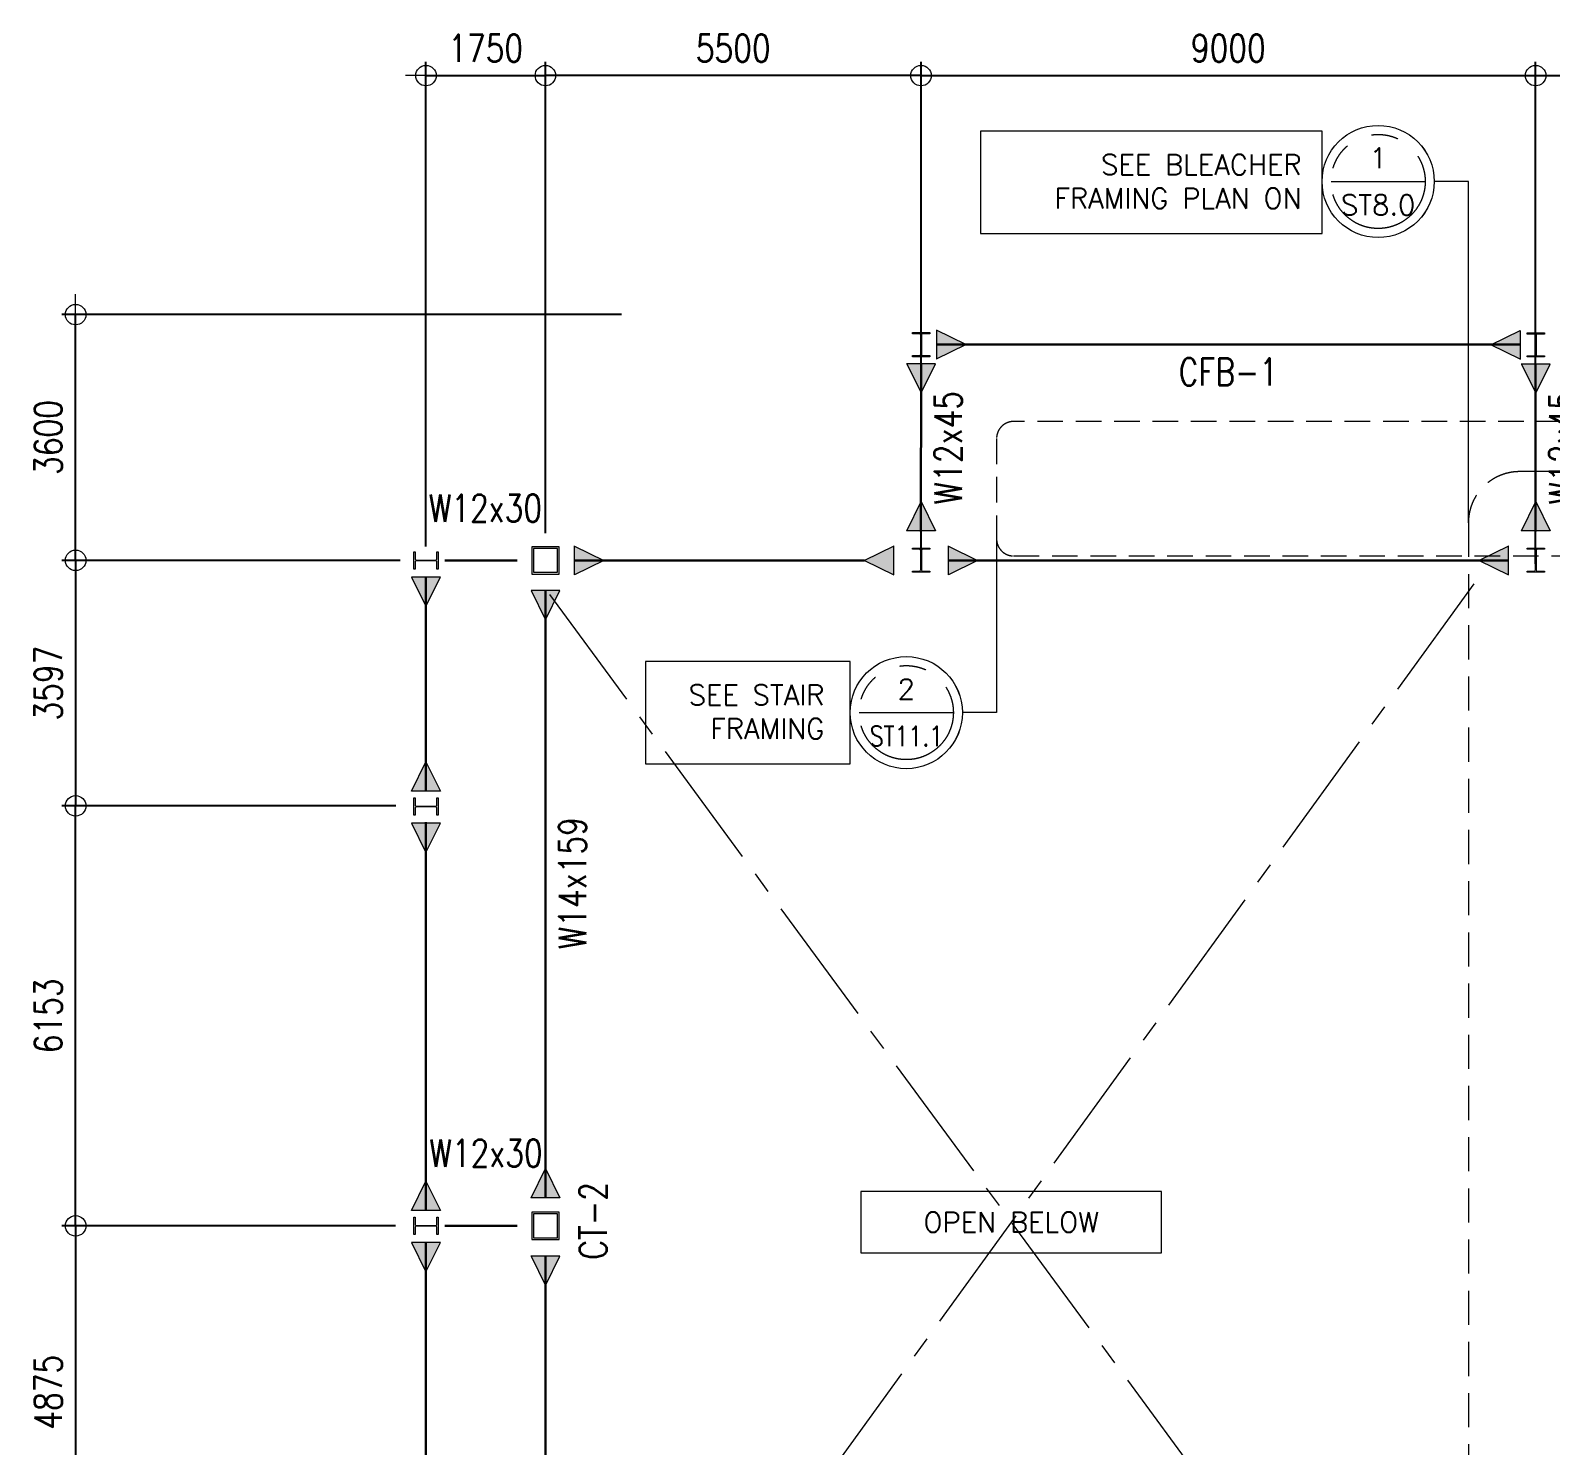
# Model space of a CAD drawing. Header units: millimetres. Extents: x 713683 to 908490, y -16030 to 119854.
# Drawn here: x 743599 to 765859, y 60007 to 80740 of the extents above; entities that cross this region are included whole.
import ezdxf
from ezdxf.enums import TextEntityAlignment as Align

# ---------------------------------------------------------------- set-up
doc = ezdxf.new("R2010")
doc.units = ezdxf.units.MM
doc.header["$MEASUREMENT"] = 0
for name, pattern in [('CENTER2', [28.575, 19.05, -3.175, 3.175, -3.175]), ('DASHED', [0.75, 0.5, -0.25]), ('PHANTOM2', [1.25, 0.625, -0.125, 0.125, -0.125, 0.125, -0.125])]:
    doc.linetypes.add(name, pattern=pattern)
doc.layers.get('0').update_dxf_attribs({"lineweight": 0})
for name, color, linetype, lineweight in [('COLUMN', 4, 'Continuous', 20), ('OUTLINE', 252, 'CENTER2', 9), ('S-ANNO-DIMS', 252, 'Continuous', 5), ('S-ANNO-NPLT', 7, 'Continuous', 15), ('S-Anno-Symb', 143, 'PHANTOM2', 15), ('S-Anno-Text', 52, 'Continuous', 20), ('S-BEAM', 5, 'Continuous', 30), ('S-BRACING', 1, 'Continuous', 9), ('S-COLS', 2, 'Continuous', 20), ('S-CONN', 1, 'Continuous', 9), ('SPOT DET.', 1, 'Continuous', 20), ('TEXT', 2, 'Continuous', 20)]:
    doc.layers.add(name, color=color, linetype=linetype, lineweight=lineweight)
doc.styles.add('ROMANSX', font='ROMANS.shx', dxfattribs={"height": 0.09375})
doc.styles.add('SIMPLEX', font='SIMPLEX.shx', dxfattribs={"width": 0.8, "height": 400})
doc.dimstyles.new('DIM_200', dxfattribs={"dimtxt": 400, "dimasz": 2, "dimexe": 200, "dimexo": 200, "dimgap": 200, "dimtad": 1, "dimdec": 0, "dimrnd": 1, "dimzin": 1, "dimdsep": 46, "dimtxsty": 'SIMPLEX', "dimblk1": 'ESCADIM_ARW', "dimblk2": 'ESCADIM_ARW', "dimsah": 1, "dimcen": 50, "dimclrd": 251, "dimclre": 251, "dimclrt": 52, "dimazin": 0, "dimtfac": 1, "dimtdec": 0, "dimtofl": 0, "dimtmove": 0, "dimatfit": 3, "dimldrblk": 'ESCADIM_ARW', "dimfxl": 1, "dimtolj": 1, "dimtzin": 0, "dimarcsym": 0})

# ---------------------------------------------------------------- blocks, each defined once
blk = doc.blocks.new('2F COLUMN LAYOUT')
at = {"layer": 'COLUMN', "ltscale": 0.05, "elevation": 0}
for points in [[(17000, 75325), (16873, 75325), (16873, 75342), (16975, 75342, 0.414214), (16995, 75362), (16995, 75642, 0.414214), (16975, 75662), (16873, 75662), (16873, 75678), (17127, 75678), (17127, 75662), (17025, 75662, 0.414214), (17005, 75642), (17005, 75362, 0.414214), (17025, 75342), (17127, 75342), (17127, 75325), (17000, 75325)], [(26000, 75325), (25873, 75325), (25873, 75342), (25975, 75342, 0.414214), (25995, 75362), (25995, 75642, 0.414214), (25975, 75662), (25873, 75662), (25873, 75678), (26127, 75678), (26127, 75662), (26025, 75662, 0.414214), (26005, 75642), (26005, 75362, 0.414214), (26025, 75342), (26127, 75342), (26127, 75325), (26000, 75325)]]:
    blk.add_lwpolyline(points, format="xyb", dxfattribs=at)
at = {"layer": 'S-COLS', "ltscale": 0.5, "elevation": 0}
for points in [[(11300, 75300), (11700, 75300), (11700, 75700), (11300, 75700)], [(11325, 75325), (11675, 75325), (11675, 75675), (11325, 75675)], [(11300, 65550), (11700, 65550), (11700, 65950), (11300, 65950)], [(11325, 65575), (11675, 65575), (11675, 65925), (11325, 65925)]]:
    blk.add_lwpolyline(points, close=True, dxfattribs=at)
blk = doc.blocks.new('2F FRAMING LAYOUT')
at = {"layer": 'S-CONN'}
for points in [[(426, 67290), (855, 67500), (426, 67710)], [(5100, 67290), (4671, 67500), (5100, 67710)], [(5900, 67290), (6329, 67500), (5900, 67710)], [(211, 67058), (0, 66629), (-210, 67058)], [(210, 58163), (0, 58592), (-211, 58163)], [(210, 57307), (0, 56878), (-211, 57307)]]:
    blk.add_hatch(color=256, dxfattribs=at).paths.add_polyline_path(points)
at = {"layer": 'S-BEAM'}
for p, q in [((4671, 67500, 0), (426, 67500, 0)), ((5900, 67500, 0), (14100, 67500, 0)), ((-1, 58163, 0), (0, 67058, 0)), ((-1, 57307, 0), (0, 48267, 0))]:
    blk.add_line(p, q, dxfattribs=at)
at = {"layer": 'S-CONN', "color": 1, "elevation": 0}
for points in [[(426, 67710), (855, 67500), (426, 67290), (426, 67711)], [(5100, 67710), (4671, 67500), (5100, 67290), (5100, 67711)], [(5900, 67710), (6329, 67500), (5900, 67290), (5900, 67711)], [(-210, 67058), (0, 66629), (211, 67058), (-211, 67058)], [(-211, 58163), (0, 58592), (210, 58163), (-212, 58163)], [(-211, 57307), (0, 56878), (210, 57307), (-212, 57307)]]:
    blk.add_lwpolyline(points, dxfattribs=at)
blk = doc.blocks.new('Bubble')
at = {"layer": 'S-ANNO-NPLT'}
blk.add_circle((0, 0), 0.2608, dxfattribs=at)
at = {"layer": 'S-Anno-Symb', "color": 0}
blk.add_line((-0.2188, 0), (0.2188, 0), dxfattribs=at)
blk.add_circle((0, 0), 0.2187, dxfattribs=at)
at = {"layer": 'S-Anno-Symb', "style": 'ROMANSX'}
for tag, p in [('1', (0, 0.1094)), ('S1', (0, -0.1094))]:
    blk.add_attdef(tag, text='', height=0.0937, dxfattribs=at).set_placement(p, align=Align.MIDDLE_CENTER)
at = {"layer": 'S-Anno-Symb', "style": 'ROMANSX', "width": 1.018385, "flags": 8}
blk.add_attdef('LONG', text='', height=0.0937, dxfattribs=at).set_placement((-0.1796, -0.1249), (0.1796, -0.1249), align=Align.FIT)
blk = doc.blocks.new('ESCADIM_ARW')
at = {"color": 7}
blk.add_line((-150, 0), (150, 0), dxfattribs=at)
blk.add_circle((0, 0), 75, dxfattribs=at)
blk = doc.blocks.new('*D39')
at = {"color": 251, "lineweight": -2, "ltscale": 0.5, "transparency": 16777216}
for p, q in [((756640, 72924), (756640, 80278)), ((765640, 72924), (765640, 80278)), ((756642, 80078), (765638, 80078))]:
    blk.add_line(p, q, dxfattribs=at)
at = {"layer": 'Defpoints', "color": 0, "ltscale": 0.5, "transparency": 16777216}
for p in [(765640, 80078), (756640, 72724, 0), (765640, 72724, 0)]:
    blk.add_point(p, dxfattribs=at)
at = {"color": 251, "lineweight": -2, "ltscale": 0.5, "transparency": 16777216, "xscale": 2, "yscale": 2, "zscale": 2, "rotation": 180}
blk.add_blockref('ESCADIM_ARW', (756640, 80078), dxfattribs=at)
at = {"color": 251, "lineweight": -2, "ltscale": 0.5, "transparency": 16777216, "xscale": 2, "yscale": 2, "zscale": 2}
blk.add_blockref('ESCADIM_ARW', (765640, 80078), dxfattribs=at)
at = {"color": 52, "ltscale": 0.5, "transparency": 16777216, "insert": (761140, 80478), "char_height": 400, "attachment_point": 5, "style": 'SIMPLEX'}
blk.add_mtext('\\A1;{\\W0.8;9000}', dxfattribs=at)
blk = doc.blocks.new('*D40')
at = {"layer": 'Defpoints', "color": 0, "ltscale": 0.05, "transparency": 16777216}
for p in [(751140, 80078), (751140, 73176, 0), (756640, 72724, 0)]:
    blk.add_point(p, dxfattribs=at)
at = {"layer": 'S-ANNO-DIMS', "color": 251, "lineweight": -2, "ltscale": 0.05, "transparency": 16777216}
for p, q in [((751140, 73376), (751140, 80278)), ((756640, 72924), (756640, 80278)), ((756638, 80078), (751142, 80078))]:
    blk.add_line(p, q, dxfattribs=at)
at = {"layer": 'S-ANNO-DIMS', "color": 251, "lineweight": -2, "ltscale": 0.05, "transparency": 16777216, "xscale": 2, "yscale": 2, "zscale": 2, "rotation": 180}
blk.add_blockref('ESCADIM_ARW', (751140, 80078), dxfattribs=at)
at = {"layer": 'S-ANNO-DIMS', "color": 251, "lineweight": -2, "ltscale": 0.05, "transparency": 16777216, "xscale": 2, "yscale": 2, "zscale": 2}
blk.add_blockref('ESCADIM_ARW', (756640, 80078), dxfattribs=at)
at = {"layer": 'S-ANNO-DIMS', "color": 52, "ltscale": 0.05, "transparency": 16777216, "insert": (753890, 80478), "char_height": 400, "attachment_point": 5, "style": 'SIMPLEX'}
blk.add_mtext('\\A1;{\\W0.8;5500}', dxfattribs=at)
blk = doc.blocks.new('*D41')
at = {"layer": 'Defpoints', "color": 0, "ltscale": 0.05, "transparency": 16777216}
for p in [(751140, 80078), (751140, 73176, 0), (749391, 72981, 0)]:
    blk.add_point(p, dxfattribs=at)
at = {"layer": 'S-ANNO-DIMS', "color": 251, "lineweight": -2, "ltscale": 0.05, "transparency": 16777216}
for p, q in [((749391, 73181), (749391, 80278)), ((751140, 73376), (751140, 80278)), ((749393, 80078), (751138, 80078))]:
    blk.add_line(p, q, dxfattribs=at)
at = {"layer": 'S-ANNO-DIMS', "color": 251, "lineweight": -2, "ltscale": 0.05, "transparency": 16777216, "xscale": 2, "yscale": 2, "zscale": 2, "rotation": 180}
blk.add_blockref('ESCADIM_ARW', (749391, 80078), dxfattribs=at)
at = {"layer": 'S-ANNO-DIMS', "color": 251, "lineweight": -2, "ltscale": 0.05, "transparency": 16777216, "xscale": 2, "yscale": 2, "zscale": 2}
blk.add_blockref('ESCADIM_ARW', (751140, 80078), dxfattribs=at)
at = {"layer": 'S-ANNO-DIMS', "color": 52, "ltscale": 0.05, "transparency": 16777216, "insert": (750265, 80478), "char_height": 400, "attachment_point": 5, "style": 'SIMPLEX'}
blk.add_mtext('\\A1;{\\W0.8;1750}', dxfattribs=at)
blk = doc.blocks.new('*D42')
at = {"color": 251, "lineweight": -2, "ltscale": 0.5, "transparency": 16777216}
for p, q in [((765640, 76801), (765640, 80278)), ((774640, 76952), (774640, 80278)), ((765642, 80078), (774638, 80078))]:
    blk.add_line(p, q, dxfattribs=at)
at = {"layer": 'Defpoints', "color": 0, "ltscale": 0.5, "transparency": 16777216}
for p in [(774640, 80078), (765640, 76601), (774640, 76752, 0)]:
    blk.add_point(p, dxfattribs=at)
at = {"color": 251, "lineweight": -2, "ltscale": 0.5, "transparency": 16777216, "xscale": 2, "yscale": 2, "zscale": 2, "rotation": 180}
blk.add_blockref('ESCADIM_ARW', (765640, 80078), dxfattribs=at)
at = {"color": 251, "lineweight": -2, "ltscale": 0.5, "transparency": 16777216, "xscale": 2, "yscale": 2, "zscale": 2}
blk.add_blockref('ESCADIM_ARW', (774640, 80078), dxfattribs=at)
at = {"color": 52, "ltscale": 0.5, "transparency": 16777216, "insert": (770140, 80478), "char_height": 400, "attachment_point": 5, "style": 'SIMPLEX'}
blk.add_mtext('\\A1;{\\W0.8;9000}', dxfattribs=at)
blk = doc.blocks.new('*D47')
at = {"layer": 'Defpoints', "color": 0, "ltscale": 0.05, "transparency": 16777216}
for p in [(749146, 63226, 0), (744261, 58351), (749148, 58351, 0)]:
    blk.add_point(p, dxfattribs=at)
at = {"layer": 'S-ANNO-DIMS', "color": 251, "lineweight": -2, "ltscale": 0.05, "transparency": 16777216}
for p, q in [((748946, 63226), (744061, 63226)), ((744261, 63224), (744261, 58353)), ((748948, 58351), (744061, 58351))]:
    blk.add_line(p, q, dxfattribs=at)
at = {"layer": 'S-ANNO-DIMS', "color": 251, "lineweight": -2, "ltscale": 0.05, "transparency": 16777216, "xscale": 2, "yscale": 2, "zscale": 2}
for p, rotation in [((744261, 63226), 90), ((744261, 58351), 270)]:
    blk.add_blockref('ESCADIM_ARW', p, dxfattribs=dict(at, rotation=rotation))
at = {"layer": 'S-ANNO-DIMS', "color": 52, "ltscale": 0.05, "transparency": 16777216, "insert": (743861, 60789), "char_height": 400, "attachment_point": 5, "rotation": 90, "style": 'SIMPLEX'}
blk.add_mtext('\\A1;{\\W0.8;4875}', dxfattribs=at)
blk = doc.blocks.new('*D48')
at = {"layer": 'Defpoints', "color": 0, "ltscale": 0.05, "transparency": 16777216}
for p in [(744261, 69379), (749148, 69379, 0), (749146, 63226, 0)]:
    blk.add_point(p, dxfattribs=at)
at = {"layer": 'S-ANNO-DIMS', "color": 251, "lineweight": -2, "ltscale": 0.05, "transparency": 16777216}
for p, q in [((748948, 69379), (744061, 69379)), ((744261, 63228), (744261, 69377)), ((748946, 63226), (744061, 63226))]:
    blk.add_line(p, q, dxfattribs=at)
at = {"layer": 'S-ANNO-DIMS', "color": 251, "lineweight": -2, "ltscale": 0.05, "transparency": 16777216, "xscale": 2, "yscale": 2, "zscale": 2}
for p, rotation in [((744261, 69379), 90), ((744261, 63226), 270)]:
    blk.add_blockref('ESCADIM_ARW', p, dxfattribs=dict(at, rotation=rotation))
at = {"layer": 'S-ANNO-DIMS', "color": 52, "ltscale": 0.05, "transparency": 16777216, "insert": (743861, 66303), "char_height": 400, "attachment_point": 5, "rotation": 90, "style": 'SIMPLEX'}
blk.add_mtext('\\A1;{\\W0.8;6153}', dxfattribs=at)
blk = doc.blocks.new('*D49')
at = {"layer": 'Defpoints', "color": 0, "ltscale": 0.05, "transparency": 16777216}
for p in [(749214, 72976, 0), (744261, 69379), (749148, 69379, 0)]:
    blk.add_point(p, dxfattribs=at)
at = {"layer": 'S-ANNO-DIMS', "color": 251, "lineweight": -2, "ltscale": 0.05, "transparency": 16777216}
for p, q in [((749014, 72976), (744061, 72976)), ((744261, 72974), (744261, 69381)), ((748948, 69379), (744061, 69379))]:
    blk.add_line(p, q, dxfattribs=at)
at = {"layer": 'S-ANNO-DIMS', "color": 251, "lineweight": -2, "ltscale": 0.05, "transparency": 16777216, "xscale": 2, "yscale": 2, "zscale": 2}
for p, rotation in [((744261, 72976), 90), ((744261, 69379), 270)]:
    blk.add_blockref('ESCADIM_ARW', p, dxfattribs=dict(at, rotation=rotation))
at = {"layer": 'S-ANNO-DIMS', "color": 52, "ltscale": 0.05, "transparency": 16777216, "insert": (743861, 71178), "char_height": 400, "attachment_point": 5, "rotation": 90, "style": 'SIMPLEX'}
blk.add_mtext('\\A1;{\\W0.8;3597}', dxfattribs=at)
blk = doc.blocks.new('*D50')
at = {"layer": 'Defpoints', "color": 0, "ltscale": 0.05, "transparency": 16777216}
for p in [(744261, 76576), (752456, 76576, 0), (749214, 72976, 0)]:
    blk.add_point(p, dxfattribs=at)
at = {"layer": 'S-ANNO-DIMS', "color": 251, "lineweight": -2, "ltscale": 0.05, "transparency": 16777216}
for p, q in [((752256, 76576), (744061, 76576)), ((744261, 72978), (744261, 76574)), ((749014, 72976), (744061, 72976))]:
    blk.add_line(p, q, dxfattribs=at)
at = {"layer": 'S-ANNO-DIMS', "color": 251, "lineweight": -2, "ltscale": 0.05, "transparency": 16777216, "xscale": 2, "yscale": 2, "zscale": 2}
for p, rotation in [((744261, 76576), 90), ((744261, 72976), 270)]:
    blk.add_blockref('ESCADIM_ARW', p, dxfattribs=dict(at, rotation=rotation))
at = {"layer": 'S-ANNO-DIMS', "color": 52, "ltscale": 0.05, "transparency": 16777216, "insert": (743861, 74776), "char_height": 400, "attachment_point": 5, "rotation": 90, "style": 'SIMPLEX'}
blk.add_mtext('\\A1;{\\W0.8;3600}', dxfattribs=at)
blk = doc.blocks.new('momcon')
at = {"layer": 'S-CONN'}
blk.add_hatch(color=256, dxfattribs=at).paths.add_polyline_path([(747072, 64696), (746862, 64267), (746652, 64696)])
at = {"layer": 'S-CONN', "color": 1}
blk.add_lwpolyline([(746652, 64696), (746862, 64267), (747072, 64696), (746650, 64696)], dxfattribs=at)

msp = doc.modelspace()

# ---------------------------------------------------------------- linework, layer by layer
at = {"layer": 'COLUMN', "ltscale": 0.05}
for points, elevation in [([(756640.48767, 75959.91486), (756513.55117, 75959.91486), (756513.55117, 75976.29786), (756615.59567, 75976.29786, 0.4142135624), (756635.72517, 75996.42736), (756635.72517, 76276.20836, 0.4142135624), (756615.59567, 76296.33786), (756513.55117, 76296.33786), (756513.55117, 76312.72086), (756767.42417, 76312.72086), (756767.42417, 76296.33786), (756665.37967, 76296.33786, 0.4142135624), (756645.25017, 76276.20836), (756645.25017, 75996.42736, 0.4142135624), (756665.37967, 75976.29786), (756767.42417, 75976.29786), (756767.42417, 75959.91486), (756640.48767, 75959.91486)], -0.00001), ([(765640.48554, 75955.53266), (765513.54904, 75955.53266), (765513.54904, 75971.91566), (765615.59354, 75971.91566, 0.4142135624), (765635.72304, 75992.04516), (765635.72304, 76271.82616, 0.4142135624), (765615.59354, 76291.95566), (765513.54904, 76291.95566), (765513.54904, 76308.33866), (765767.42204, 76308.33866), (765767.42204, 76291.95566), (765665.37754, 76291.95566, 0.4142135624), (765645.24804, 76271.82616), (765645.24804, 75992.04516, 0.4142135624), (765665.37754, 75971.91566), (765767.42204, 75971.91566), (765767.42204, 75955.53266), (765640.48554, 75955.53266)], -0.00001), ([(749567.06943, 72976.0199), (749567.06943, 72849.0834), (749550.68643, 72849.0834), (749550.68643, 72951.1279, 0.4142135624), (749530.55693, 72971.2574), (749250.77593, 72971.2574, 0.4142135624), (749230.64643, 72951.1279), (749230.64643, 72849.0834), (749214.26343, 72849.0834), (749214.26343, 73102.9564), (749230.64643, 73102.9564), (749230.64643, 73000.9119, 0.4142135624), (749250.77593, 72980.7824), (749530.55693, 72980.7824, 0.4142135624), (749550.68643, 73000.9119), (749550.68643, 73102.9564), (749567.06943, 73102.9564), (749567.06943, 72976.0199)], 0), ([(749567.06943, 69368.23953), (749567.06943, 69241.30303), (749550.68643, 69241.30303), (749550.68643, 69343.34753, 0.4142135624), (749530.55693, 69363.47703), (749250.77593, 69363.47703, 0.4142135624), (749230.64643, 69343.34753), (749230.64643, 69241.30303), (749214.26343, 69241.30303), (749214.26343, 69495.17603), (749230.64643, 69495.17603), (749230.64643, 69393.13153, 0.4142135624), (749250.77593, 69373.00203), (749530.55693, 69373.00203, 0.4142135624), (749550.68643, 69393.13153), (749550.68643, 69495.17603), (749567.06943, 69495.17603), (749567.06943, 69368.23953)], 0.00002), ([(749567.06943, 63226.0199), (749567.06943, 63099.0834), (749550.68643, 63099.0834), (749550.68643, 63201.1279, 0.4142135624), (749530.55693, 63221.2574), (749250.77593, 63221.2574, 0.4142135624), (749230.64643, 63201.1279), (749230.64643, 63099.0834), (749214.26343, 63099.0834), (749214.26343, 63352.9564), (749230.64643, 63352.9564), (749230.64643, 63250.9119, 0.4142135624), (749250.77593, 63230.7824), (749530.55693, 63230.7824, 0.4142135624), (749550.68643, 63250.9119), (749550.68643, 63352.9564), (749567.06943, 63352.9564), (749567.06943, 63226.0199)], 0.00002)]:
    msp.add_lwpolyline(points, format="xyb", dxfattribs=dict(at, elevation=elevation))
at = {"layer": 'OUTLINE', "ltscale": 100}
for p, q in [((764732.48435, 72631.06518, -0.00008), (751201.01955, 53945.5643, 0.00001)), ((751201.01955, 72476.0199, 0.00001), (764732.48435, 54067.35358, -0.00007))]:
    msp.add_line(p, q, dxfattribs=at)
at = {"layer": 'S-ANNO-NPLT'}
for centre in [(763333.81159, 78526.84825, 0), (756424.56344, 70745.38767, 0)]:
    msp.add_circle(centre, 821.36597, dxfattribs=at)
at = {"layer": 'S-Anno-Text', "ltscale": 0.05, "elevation": 0}
for points in [[(757512.53478, 77764.74628), (762512.53478, 77764.74628), (762512.53478, 79264.74628), (757512.53478, 79264.74628)], [(752603.19747, 69995.38767), (755603.19747, 69995.38767), (755603.19747, 71495.38767), (752603.19747, 71495.38767)]]:
    msp.add_lwpolyline(points, close=True, dxfattribs=at)
at = {"layer": 'S-BEAM'}
for p, q in [((765414.47283, 76136.31786, -0.00004), (756866.42417, 76136.31786, -0.00004)), ((756639.49966, 73397.31896, 0.00007), (756640.67228, 75857.43093, -0.00003)), ((765639.49966, 73397.31896, 0.00007), (765639.49966, 75857.43093, -0.00003)), ((750725.2859, 72975.03189, 0.00001), (749667.06943, 72976.22975, 0)), ((749390.66643, 69595.17603, 0.00002), (749390.66643, 72739.92846, 0.00002)), ((749390.66643, 63452.9564, 0.00002), (749390.66643, 69141.30303, 0.00002)), ((750725.2859, 63225.03189, 0.00001), (749667.06943, 63226.22975, 0)), ((749390.66643, 58577.9564, 0.00004), (749390.66643, 62982.0704, 0.00004))]:
    msp.add_line(p, q, dxfattribs=at)
at = {"layer": 'S-BRACING', "ltscale": 1000}
for points, elevation in [([(764655.17756, 73526.0199), (764655.17756, 78526.84825), (764155.17756, 78526.84825)], -0.00002), ([(757745.92942, 73291.17899), (757745.92942, 70745.38767), (757245.92942, 70745.38767)], -0.00001)]:
    msp.add_lwpolyline(points, dxfattribs=dict(at, elevation=elevation))
at = {"layer": 'S-COLS', "ltscale": 0.5, "elevation": -0.00003}
msp.add_lwpolyline([(755760.68628, 62829.93869), (760160.68628, 62829.93869), (760160.68628, 63729.93869), (755760.68628, 63729.93869)], close=True, dxfattribs=at)
at = {"layer": 'SPOT DET.', "linetype": 'DASHED', "ltscale": 750, "elevation": -0.00001}
msp.add_lwpolyline([(767155.658, 75010.57378), (757995.92942, 75010.57378, 0.4142135624), (757745.92942, 74760.57378), (757745.92942, 73291.17899, 0.4142135624), (757995.92942, 73041.17899), (767155.658, 73041.17899, 0.4142135624), (767405.658, 73291.17899), (767405.658, 74760.57378, 0.4142135624)], format="xyb", close=True, dxfattribs=at)
at = {"layer": 'SPOT DET.', "linetype": 'DASHED', "ltscale": 1000, "elevation": -0.00002}
msp.add_lwpolyline([(765405.17756, 53525.07443), (783890.48767, 53525.07443, 0.4142135624), (784640.48767, 54275.07443), (784640.48767, 73526.0199, 0.4142135624), (783890.48767, 74276.0199), (765405.17756, 74276.0199, 0.4142135624), (764655.17756, 73526.0199), (764655.17756, 54275.07443, 0.4142135624)], format="xyb", close=True, dxfattribs=at)

# ---------------------------------------------------------------- block references
for name, p in [('2F COLUMN LAYOUT', (739640.48767, -2523.9801, 0)), ('2F FRAMING LAYOUT', (751140.17923, 5476.0199, 0.00001))]:
    msp.add_blockref(name, p)
at = {"layer": 'S-ANNO-DIMS'}
for p, rotation in [((821562.86048, -670725.58118, -0.00004), 90), ((700545.05136, 819837.37966, 0), 270)]:
    msp.add_blockref('momcon', p, dxfattribs=dict(at, rotation=rotation))
at = {"layer": 'S-ANNO-DIMS', "xscale": -1}
for p, rotation in [((700718.03652, -670729.96339, -0.00004), 270), ((9778.58863, 138102.91058, 0), 180), ((18778.58863, 138102.91058, 0), 180), ((2529.30667, 134291.61234, 0.00002), 180), ((2529.30667, 128149.39271, 0.00002), 180)]:
    msp.add_blockref('momcon', p, dxfattribs=dict(at, rotation=rotation))
at = {"layer": 'S-ANNO-DIMS'}
for p in [(9778.58863, 11160.99462, 0), (18778.58649, 11156.61242, 0), (2529.30667, 8035.63408, 0.00002), (2529.30667, 4427.85371, 0.00004), (2529.30667, -1714.36592, 0.00004)]:
    msp.add_blockref('momcon', p, dxfattribs=at)
at = {"layer": 'S-Anno-Symb', "xscale": 3149.760000000242, "yscale": 3149.760000000242, "zscale": 3149.760000000242}
msp.add_blockref('Bubble', (763333.81159, 78526.84825, 0), dxfattribs=at).add_auto_attribs({'1': '1', 'S1': 'ST8.0'})
at = {"layer": 'S-Anno-Symb'}
ref = msp.add_blockref('Bubble', (756424.56344, 70745.38767, 0), dxfattribs=dict(at, xscale=3149.760000000242, yscale=3149.760000000242, zscale=3149.760000000242))
ref.add_attrib('1', '2', dxfattribs={"height": 295.29, "style": 'ROMANSX'}).set_placement((756424.56344, 71089.89267, 0), align=Align.MIDDLE_CENTER)
ref.add_attrib('S1', 'ST11.1', dxfattribs={"height": 295.29, "style": 'ROMANSX', "width": 0.8}).set_placement((756424.56344, 70400.88267, 0), align=Align.MIDDLE_CENTER)

# ---------------------------------------------------------------- texts
at = {"layer": 'S-ANNO-DIMS', "color": 52, "char_height": 400, "attachment_point": 5, "style": 'SIMPLEX'}
for s, insert in [('\\A1;CFB-1', (761140.48767, 75737.03872, -0.00001)), ('\\A1;W12x30', (750261.77981, 73742.57337, 0.00007)), ('\\A1;W12x30', (750270.19981, 64293.19337, 0.00007))]:
    msp.add_mtext(s, dxfattribs=dict(at, insert=insert))
at = {"layer": 'S-ANNO-DIMS', "color": 52, "char_height": 400, "attachment_point": 5, "rotation": 90, "style": 'SIMPLEX'}
for s, insert in [('\\A1;W12x45', (757039.37774, 74627.37476, 0.00003)), ('\\A1;W12x45', (766039.37774, 74627.37476, 0.00003)), ('\\A1;{\\W0.8;CT-2}', (751838.00203, 63299.17998, -0.00001))]:
    msp.add_mtext(s, dxfattribs=dict(at, insert=insert))
at = {"layer": 'S-COLS', "ltscale": 0.5, "insert": (751538.05677, 68246.72823, 0), "char_height": 400, "attachment_point": 5, "rotation": 90, "style": 'SIMPLEX'}
msp.add_mtext('\\A1;{\\W0.8;W14x159}', dxfattribs=at)
at = {"layer": 'S-COLS', "ltscale": 0.5, "insert": (757960.68628, 63279.93869, -0.00003), "char_height": 295.29, "width": 7359.9696704, "attachment_point": 5, "style": 'ROMANSX'}
msp.add_mtext('OPEN BELOW', dxfattribs=at)
at = {"layer": 'TEXT', "color": 7, "char_height": 295.29, "width": 7359.9696704, "attachment_point": 6, "style": 'ROMANSX'}
for s, insert in [('SEE BLEACHER\\PFRAMING PLAN ON', (762212.44562, 78526.84825, 0)), ('SEE STAIR\\PFRAMING', (755224.40831, 70757.48964, 0))]:
    msp.add_mtext(s, dxfattribs=dict(at, insert=insert))

# ---------------------------------------------------------------- dimensions: what is measured, and where the dimension line sits
at = {"ltscale": 0.5}
for base, p1, p2, picture, middle in [((765640.48767, 80077.67659, 0), (756640.48767, 72724.0199, -0.00001), (765640.48767, 72724.0199, 0.00001), '*D39', (761140.48767, 80477.67659, 0)), ((774640.48767, 80077.67659, 0), (765640.48767, 76600.84825, 0), (774640.48767, 76752.4229, 0), '*D42', (770140.48767, 80477.67659, 0))]:
    dim = msp.add_linear_dim(base=base, p1=p1, p2=p2, text='{\\W0.8;<>}', dimstyle='DIM_200', dxfattribs=at)
    dim.commit()
    dim.dimension.update_dxf_attribs({"geometry": picture, "text_midpoint": middle})
at = {"layer": 'S-ANNO-DIMS', "ltscale": 0.05}
dim = msp.add_linear_dim(base=(751140.17923, 80077.67659, 0), p1=(749390.66643, 72980.7824, 0), p2=(751140.17923, 73176.0199, 0), text='{\\W0.8;<>}', dimstyle='DIM_200', dxfattribs=at)
dim.commit()
dim.dimension.update_dxf_attribs({"geometry": '*D41', "text_midpoint": (750265.42283, 80477.67659, 0)})
for base, p1, p2, angle, picture, middle in [((751140.17923, 80077.67659, 0), (756640.48767, 72724.0199, -0.00001), (751140.17923, 73176.0199, 0), 180, '*D40', (753890.33345, 80477.67659, 0)), ((744261.06616, 76576.0199, 0.00001), (749214.26343, 72976.0199, 0), (752456.11487, 76576.0199, 0.00001), 90, '*D50', (743861.06616, 74776.0199, 0.00001)), ((744261.06616, 69379.37274, 0.00001), (749214.26343, 72976.0199, 0), (749148.06557, 69379.37274, 0.00009), 270, '*D49', (743861.06616, 71177.69632, 0.00001)), ((744261.06616, 69379.37274, 0.00001), (749146.24147, 63226.0199, 0.00001), (749148.06557, 69379.37274, 0.00009), 90, '*D48', (743861.06616, 66302.69632, 0.00001)), ((744261.06616, 58351.0199, 0.00001), (749146.24147, 63226.0199, 0.00001), (749148.06557, 58351.0199, 0.00009), 270, '*D47', (743861.06616, 60788.5199, 0.00001))]:
    dim = msp.add_linear_dim(base=base, p1=p1, p2=p2, angle=angle, text='{\\W0.8;<>}', dimstyle='DIM_200', dxfattribs=at)
    dim.commit()
    dim.dimension.update_dxf_attribs({"geometry": picture, "text_midpoint": middle})

doc.saveas('drawing.dxf')
